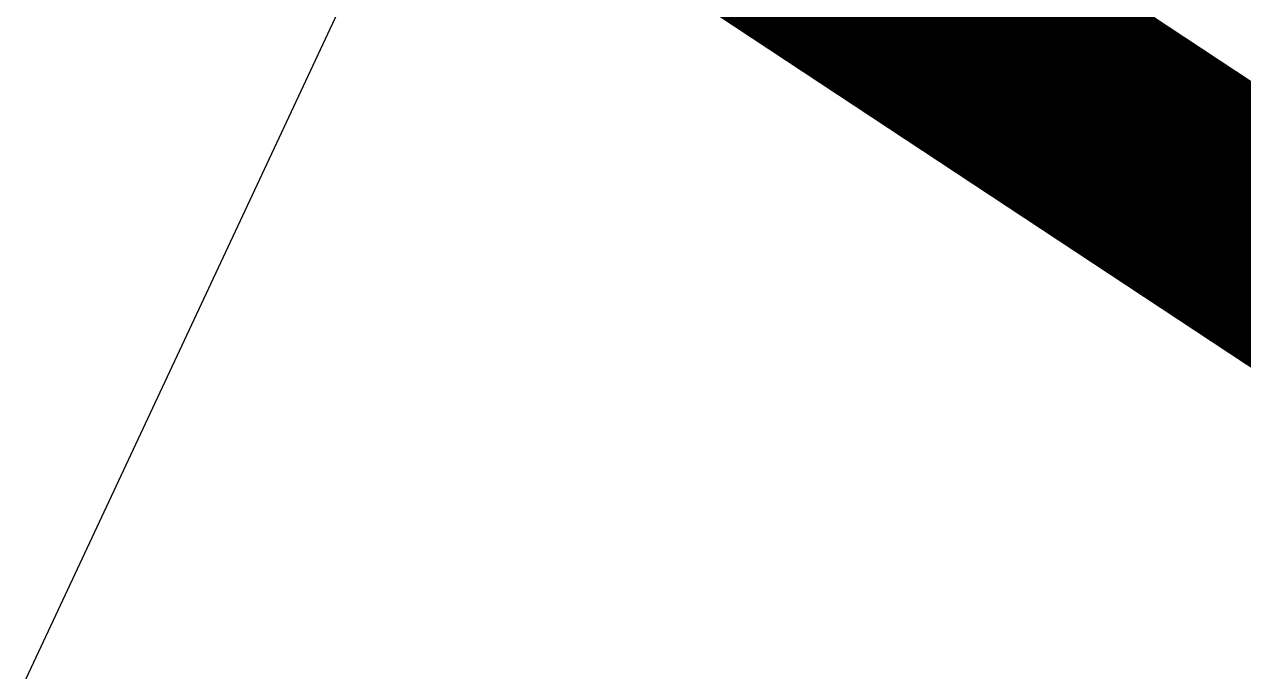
# Model space of a CAD drawing. Header units: metres. Extents: x 286072 to 323604, y 7400965 to 7466400.
# Drawn here: x 286892.708 to 286895.255, y 7465860.358 to 7465861.709 of the extents above; entities that cross this region are included whole.
import ezdxf
from ezdxf.enums import TextEntityAlignment as Align

# ---------------------------------------------------------------- set-up
doc = ezdxf.new("R2010")
doc.units = ezdxf.units.M
doc.linetypes.add('ACAD-2B-SEM FOTOS$0$DASHED2', pattern=[0.375, 0.25, -0.125])
doc.layers.add('A-VIEWPORTS', color=2, linetype='Continuous', plot=False)
doc.layers.add('ACAD-2B-SEM FOTOS$0$U-HZ-AMV', color=3, linetype='Continuous')
doc.layers.add('ACAD-2B-SEM FOTOS$0$U-HZ-EIXO CARGA', color=170, linetype='ACAD-2B-SEM FOTOS$0$CARGA_LINE', lineweight=30)
doc.styles.add('ACAD-2B-SEM FOTOS$0$ARIAL', font='arial.ttf')
doc.styles.add('ACAD-2B-SEM FOTOS$0$Standard', font='arial.ttf')
doc.linetypes.add('ACAD-2B-SEM FOTOS$0$CARGA_LINE', pattern='A,3.5,-0.25,["CARGA",ACAD-2B-SEM FOTOS$0$Standard,S=0.175,R=0,X=-0.05,Y=-0.1],-0.95', length=4.7)

# ---------------------------------------------------------------- blocks, each defined once
blk = doc.blocks.new('ACAD-2B-SEM FOTOS')
at = {"layer": 'ACAD-2B-SEM FOTOS$0$U-HZ-EIXO CARGA', "color": 0, "linetype": 'ACAD-2B-SEM FOTOS$0$DASHED2', "lineweight": 30, "ltscale": 2, "const_width": 0.5, "flags": 128}
blk.add_lwpolyline([(286948.0866, 7465826.4567), (286568.282, 7466076.9579, 0.000306), (286549.1255, 7466089.5759, 0.000611), (286539.5423, 7466095.8629, 0.001223), (286523.5349, 7466106.2807, 0.001528), (286510.6913, 7466114.5393, 0.00214), (286495.2113, 7466124.3334, 0.002445), (286481.5966, 7466132.7735, 0.003057), (286466.2161, 7466142.0755, 0.003362), (286452.1352, 7466150.3466, 0.00304), (286440.3211, 7466157.0841)], format="xyb", dxfattribs=at)
at = {"layer": 'ACAD-2B-SEM FOTOS$0$U-HZ-AMV', "style": 'ACAD-2B-SEM FOTOS$0$ARIAL'}
for rotation, p in [(329.8274, (288810.4166, 7465082.9839)), (140.5803, (288880.0399, 7465033.4415))]:
    blk.add_attdef('1:18,5', text='', height=2, rotation=rotation, dxfattribs=at).set_placement(p, align=Align.MIDDLE_CENTER)

msp = doc.modelspace()

# ---------------------------------------------------------------- linework, layer by layer
at = {"layer": 'A-VIEWPORTS', "color": 2, "linetype": 'Continuous', "lineweight": -3}
msp.add_lwpolyline([(287974.9508, 7464989.2435), (286752.7784, 7465561.4714), (286996.1714, 7466081.3136), (288218.3438, 7465509.0857)], close=True, dxfattribs=at)

# ---------------------------------------------------------------- block references
msp.add_blockref('ACAD-2B-SEM FOTOS', (0, 0))

doc.saveas('drawing.dxf')
